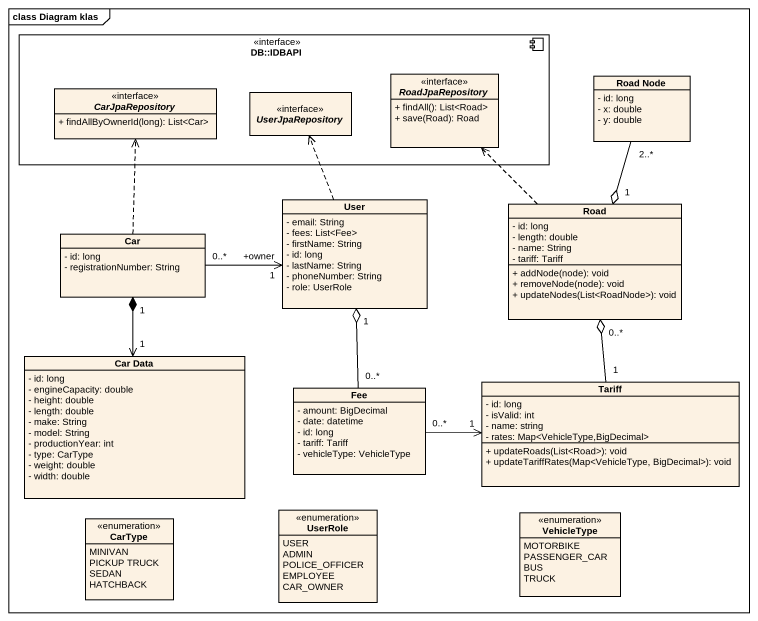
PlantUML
@startuml
mainframe class Diagram klas
hide circle
hide empty members
skinparam classAttributeIconSize 0
component "DB::IDBAPI" as DB_IDBAPI <<interface>> {
  interface CarJpaRepository {
    + findAllByOwnerId(long): List<Car>
  }
  interface UserJpaRepository
  interface RoadJpaRepository {
    + findAll(): List<Road>
    + save(Road): Road
  }
}
class "Road Node" as Road_Node {
  - id: long
  - x: double
  - y: double
}
class User {
  - email: String
  - fees: List<Fee>
  - firstName: String
  - id: long
  - lastName: String
  - phoneNumber: String
  - role: UserRole
}
class Road {
  - id: long
  - length: double
  - name: String
  - tariff: Tariff
  + addNode(node): void
  + removeNode(node): void
  + updateNodes(List<RoadNode>): void
}
class Car {
  - id: long
  - registrationNumber: String
}
class "Car Data" as Car_Data {
  - id: long
  - engineCapacity: double
  - height: double
  - length: double
  - make: String
  - model: String
  - productionYear: int
  - type: CarType
  - weight: double
  - width: double
}
class Fee {
  - amount: BigDecimal
  - date: datetime
  - id: long
  - tariff: Tariff
  - vehicleType: VehicleType
}
class Tariff {
  - id: long
  - isValid: int
  - name: string
  - rates: Map<VehicleType,BigDecimal>
  + updateRoads(List<Road>): void
  + updateTariffRates(Map<VehicleType, BigDecimal>): void
}
enum CarType {
  MINIVAN
  PICKUP TRUCK
  SEDAN
  HATCHBACK
}
enum UserRole {
  USER
  ADMIN
  POLICE_OFFICER
  EMPLOYEE
  CAR_OWNER
}
enum VehicleType {
  MOTORBIKE
  PASSENGER_CAR
  BUS
  TRUCK
}
Road_Node "2..*" --o "1" Road
User .up.> UserJpaRepository
Road .up.> RoadJpaRepository
Car .up.> CarJpaRepository
Car "0..*" -right-> "+owner\n1" User
Car_Data "1" <-up-* "1" Car
Fee "0..*" -up-o "1" User
Fee "0..*" -right-> "1" Tariff
Tariff "1" -up-o "0..*" Road
@enduml
